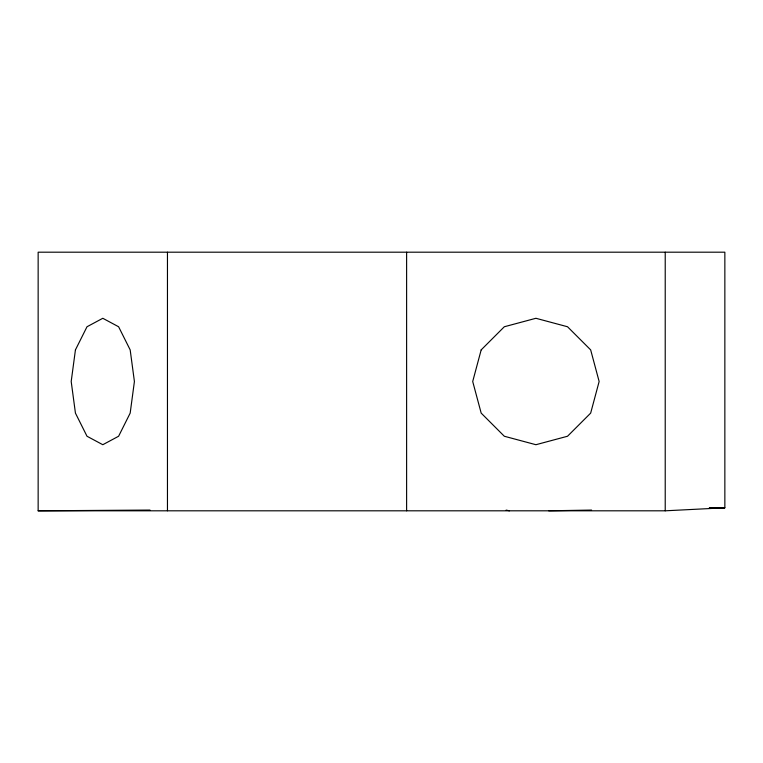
<?xml version="1.0" encoding="UTF-8"?>
<svg xmlns="http://www.w3.org/2000/svg" width="763" height="763" viewBox="0 0 763 763"><rect width="100%" height="100%" fill="white"/><g stroke="black" fill="none" stroke-linecap="round" stroke-linejoin="round"><path stroke-width="1.14" d="M665.222 510.809L724.85 507.786L724.85 252.191L38.15 252.191L38.15 510.809L665.222 510.809L665.222 252.191M548.74 510.809L591.583 510.075M709.38 508.053L724.85 507.786L709.371 507.786M38.15 510.809L149.996 510.065M506.136 510.104L509.465 510.809M406.612 252.191L406.612 510.809M167.459 252.191L167.459 510.809M75.432 349.893L71.197 381.5L75.432 413.107L87.001 436.245L102.805 444.715L118.608 436.245L130.177 413.107L134.412 381.5L130.177 349.893L118.608 326.755L102.805 318.285L87.001 326.755L75.432 349.893M481.176 349.893L472.707 381.5L481.176 413.107L504.314 436.245L535.922 444.715L567.529 436.245L590.667 413.107L599.136 381.5L590.667 349.893L567.529 326.755L535.922 318.285L504.314 326.755L481.176 349.893"/></g></svg>
